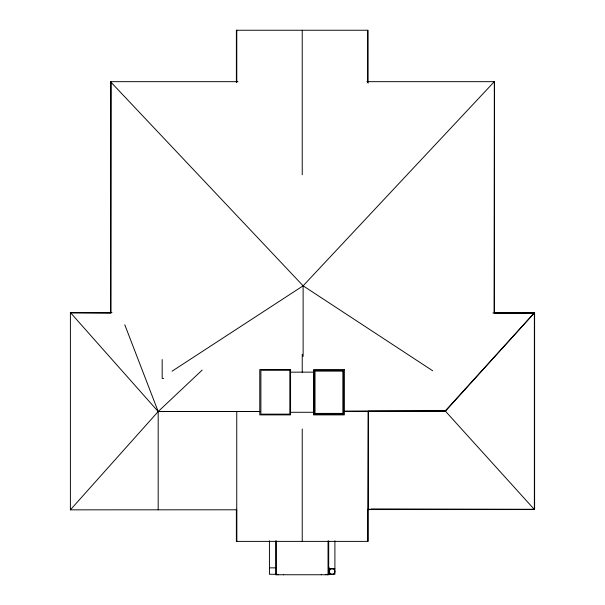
<?xml version="1.0" encoding="UTF-8"?>
<svg xmlns="http://www.w3.org/2000/svg" width="605" height="605" viewBox="0 0 605 605"><rect width="100%" height="100%" fill="white"/><g stroke="black" fill="none" stroke-linecap="round" stroke-linejoin="round"><path stroke-width="0.91" d="M111.986 312.437L70.399 312.558L158.185 411.551L259.764 411.476L236.752 411.551L236.752 509.796L70.399 509.841L158.185 411.551L202.199 370.063M366.887 81.667L494.308 81.667L494.308 312.883L534.366 312.883L445.439 411.181L344.154 411.324M492.924 313.012L534.366 312.883L445.257 410.916L344.313 411.226M494.308 81.667L303.12 285.817L172.047 371.205M70.399 509.841L70.399 312.558L110.458 312.505L110.458 81.667L237.962 81.667M236.374 30.25L368.105 30.25L368.105 83.165M494.497 82.174L494.217 313.027L534.412 312.656M110.458 82.734L111.464 82.734M303.68 285.817L303.12 285.817L110.458 81.667M70.399 312.558L110.458 312.558M70.399 312.747L111.154 312.747M494.497 312.656L534.601 312.656L534.601 509.561L368.097 509.561M290.415 372.151L313.692 372.151M163.668 378.45L162.185 378.45L162.163 359.567M124.781 324.772L158.185 411.551L260.263 411.551M343.973 411.551L368.43 411.551L368.105 509.796M290.415 412.285L313.692 412.285M534.601 509.281L367.772 509.281L367.772 541.384M367.545 509.47L534.366 509.47L534.366 312.883M236.374 541.384L368.105 541.384L368.105 411.181L445.439 411.181L534.366 509.47L371.311 509.108M269.437 567.845L275.736 567.845M329.339 568.723L334.905 568.723M275.978 574.289L269.437 574.289L269.437 540.794M328.356 574.289L334.905 574.289L334.905 540.794M432.688 370.774L303.12 285.817L303.12 356.451M494.497 81.993L494.497 313.254M367.545 30.25L367.545 82.363M367.545 510.023L367.545 541.384M329.339 567.845L329.339 574.289M328.689 540.93L328.689 574.75L275.736 574.75L275.736 540.825M328.039 540.93L328.039 574.75M327.297 574.289L327.297 574.75M325.815 574.289L325.815 574.75M321.315 574.289L321.315 574.75M302.235 30.25L302.235 174.807M302.235 354.318L302.235 372.264M302.235 428.953L302.235 541.384M283.571 574.289L283.571 574.75M278.519 574.289L278.519 574.75M277.037 574.289L277.037 574.75M276.296 540.93L276.296 574.75M236.789 30.25L236.789 82.363M236.789 510.023L236.789 541.384M236.608 509.516L236.608 541.384M236.374 30.25L236.374 82.219M236.374 509.259L236.374 541.384M158.185 411.551L158.185 509.796M110.647 312.747L110.927 82.038L110.927 313.072L70.815 312.747M332.122 568.723L331.404 568.821A2.783 2.783 0 0 0 329.99 573.29A2.783 2.783 0 0 0 334.641 572.678A2.783 2.783 0 0 0 332.122 568.723M290.574 369.549L259.772 369.549L259.772 414.886L290.574 414.886L290.574 369.549M344.336 369.632L313.534 369.632L313.534 414.886L344.336 414.886L344.336 369.632M289.833 370.29L260.884 370.29L260.884 414.145L289.833 414.145L289.833 370.29M343.595 370.373L314.275 370.373L314.275 414.145L343.595 414.145L343.595 370.373M342.853 371.122L315.016 371.122L315.016 413.404L342.853 413.404L342.853 371.122"/></g></svg>
